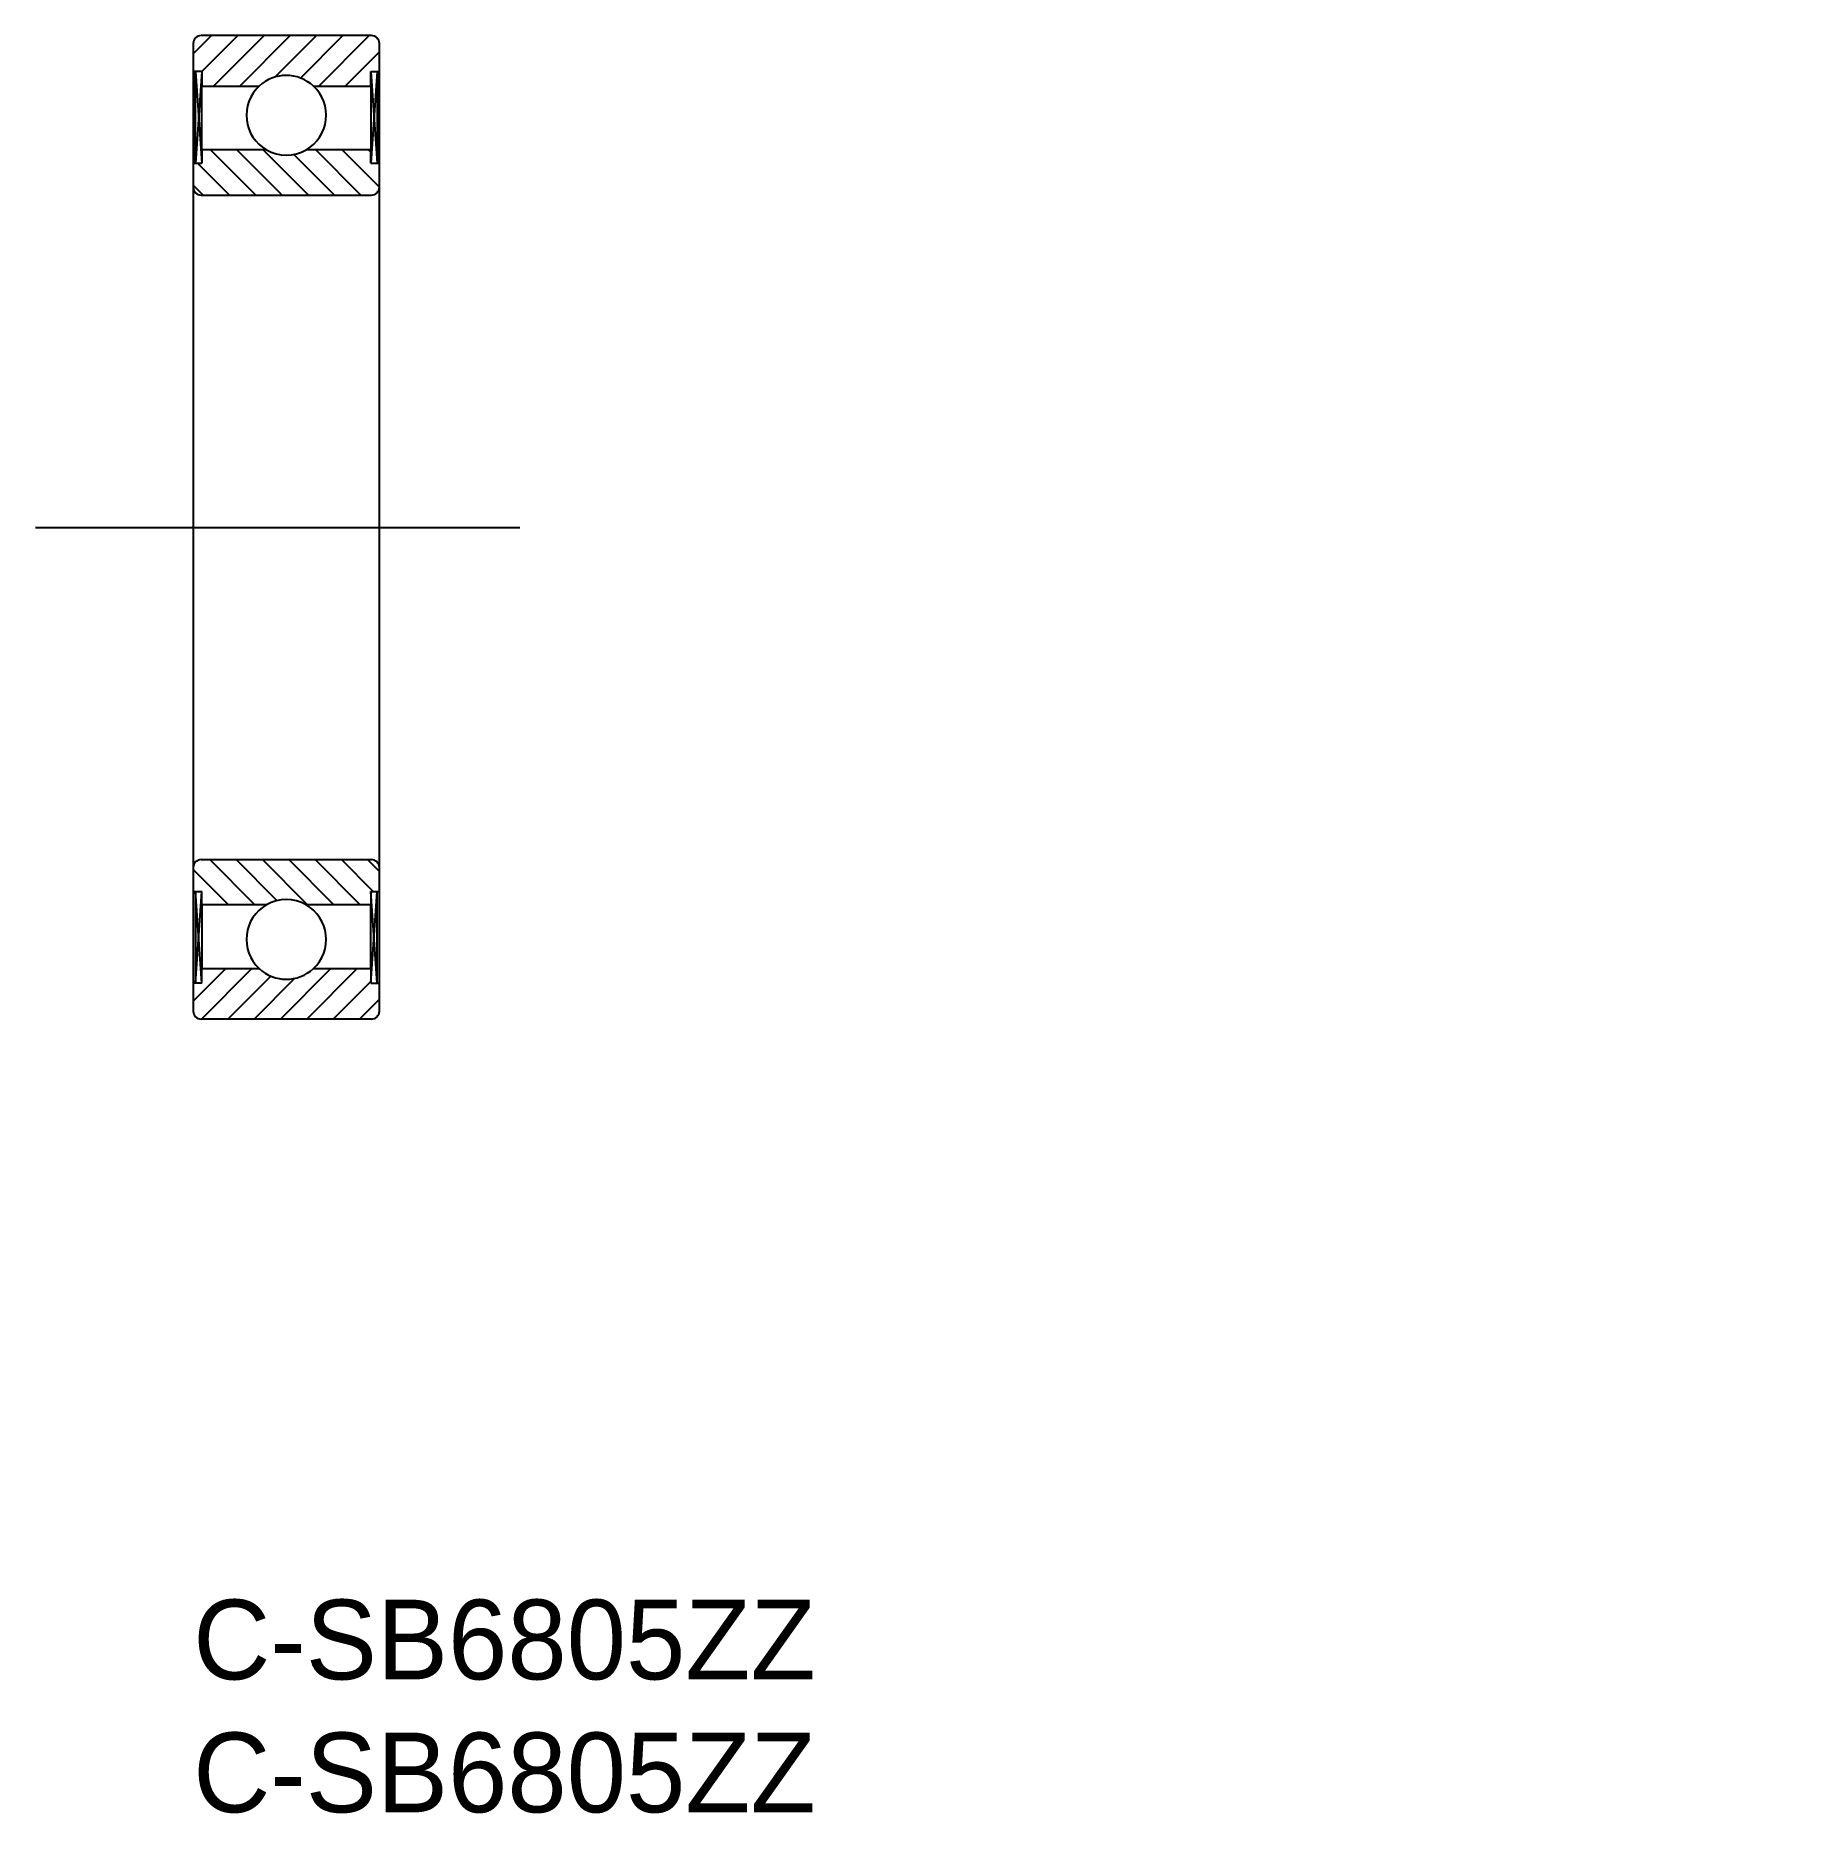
# Model space of a CAD drawing. Extents: x -5.9 to 60.8, y -8 to 58.8.
import ezdxf

# ---------------------------------------------------------------- set-up
doc = ezdxf.new("R2010")
doc.units = 0
doc.header["$PDMODE"] = 1
doc.linetypes.add('CENTER', pattern=[50.8, 31.75, -6.35, 6.35, -6.35])
doc.linetypes.add('CNS_SOLID', pattern=[0])
doc.layers.get('0').update_dxf_attribs({"linetype": 'CONTINUOUS'})
doc.layers.add('CENTER', color=1, linetype='CENTER')
doc.layers.add('VIS', color=7, linetype='CNS_SOLID')

# ---------------------------------------------------------------- blocks, each defined once
blk = doc.blocks.new('*X5')
at = {"layer": 'VIS', "color": 7}
for p, q in [((2.321, -14.2), (0.621, -12.5)), ((3.156, -14.045), (1.611, -12.5)), ((4.301, -14.2), (2.601, -12.5)), ((5.29, -14.2), (3.59, -12.5)), ((6.28, -14.2), (4.58, -12.5)), ((6.77, -13.7), (5.57, -12.5)), ((7, -12.94), (6.56, -12.5)), ((1.331, -14.2), (0, -12.869)), ((0.341, -14.2), (0.322, -14.181))]:
    blk.add_line(p, q, dxfattribs=at)
blk = doc.blocks.new('HATCHES')
at = {"layer": 'VIS', "color": 7}
for p, q in [((0, -17.819), (1.219, -16.6)), ((0.309, -18.5), (2.209, -16.6)), ((3.279, -18.5), (5.179, -16.6)), ((4.269, -18.5), (6.169, -16.6)), ((1.299, -18.5), (2.917, -16.882)), ((2.289, -18.5), (3.824, -16.964)), ((5.259, -18.5), (6.678, -17.081)), ((6.249, -18.5), (7, -17.749))]:
    blk.add_line(p, q, dxfattribs=at)
blk = doc.blocks.new('*X4')
at = {"layer": 'VIS', "color": 7}
for p, q in [((2.349, 12.5), (0.649, 14.2)), ((3.339, 12.5), (1.639, 14.2)), ((4.329, 12.5), (2.629, 14.2)), ((6.309, 12.5), (4.609, 14.2)), ((7, 12.799), (5.599, 14.2)), ((6.678, 14.111), (6.589, 14.2)), ((1.359, 12.5), (0.159, 13.7)), ((5.319, 12.5), (3.789, 14.03)), ((0.369, 12.5), (0, 12.869))]:
    blk.add_line(p, q, dxfattribs=at)
blk = doc.blocks.new('*X3')
at = {"layer": 'VIS', "color": 7}
for p, q in [((0, 17.819), (0.681, 18.5)), ((0.321, 17.15), (1.671, 18.5)), ((0.761, 16.6), (2.661, 18.5)), ((1.751, 16.6), (3.651, 18.5)), ((3.071, 16.931), (4.641, 18.5)), ((4.032, 16.901), (5.631, 18.5)), ((4.721, 16.6), (6.621, 18.5)), ((5.711, 16.6), (7, 17.889))]:
    blk.add_line(p, q, dxfattribs=at)

msp = doc.modelspace()

# ---------------------------------------------------------------- linework, layer by layer
at = {"layer": 'CENTER', "color": 1, "linetype": 'CENTER'}
msp.add_line((-5.932, 40.336), (12.29, 40.336), dxfattribs=at)
at = {"layer": 'VIS', "color": 7}
for p, q in [((0, 58.536), (0, 22.136)), ((6.7, 58.836), (0.3, 58.836)), ((7, 22.136), (7, 58.536)), ((0.322, 57.486), (0, 57.486)), ((0.08, 54.036), (0.08, 57.486)), ((0.08, 57.486), (0.322, 54.036)), ((0.322, 57.486), (0.08, 54.036)), ((0.322, 57.486), (0.322, 56.936)), ((0.322, 54.536), (0.322, 56.936)), ((0.322, 56.936), (2.48, 56.936)), ((4.52, 56.936), (6.678, 56.936)), ((6.678, 56.936), (6.678, 57.486)), ((6.678, 57.486), (7, 57.486)), ((6.678, 57.486), (6.919, 54.036)), ((6.919, 57.486), (6.678, 54.036)), ((6.678, 56.936), (6.678, 54.536)), ((6.919, 57.486), (6.919, 54.036)), ((0.322, 54.536), (0.322, 54.036)), ((2.752, 54.536), (0.322, 54.536)), ((6.678, 54.536), (4.248, 54.536)), ((6.678, 54.036), (6.678, 54.536)), ((0, 54.036), (0.322, 54.036)), ((6.678, 54.036), (7, 54.036)), ((0.3, 52.836), (6.7, 52.836)), ((0.3, 27.836), (6.7, 27.836)), ((0, 26.636), (0.322, 26.636)), ((0.08, 26.636), (0.08, 23.186)), ((0.08, 23.186), (0.322, 26.636)), ((0.322, 23.186), (0.08, 26.636)), ((0.322, 26.136), (0.322, 26.636)), ((0.322, 26.136), (0.322, 23.736)), ((2.752, 26.136), (0.322, 26.136)), ((6.678, 26.136), (4.248, 26.136)), ((6.678, 26.636), (6.678, 26.136)), ((6.678, 26.636), (7, 26.636)), ((6.678, 23.186), (6.919, 26.636)), ((6.919, 23.186), (6.678, 26.636)), ((6.678, 23.736), (6.678, 26.136)), ((6.919, 23.186), (6.919, 26.636)), ((0.322, 23.186), (0.322, 23.736)), ((0.322, 23.736), (2.48, 23.736)), ((4.52, 23.736), (6.678, 23.736)), ((6.678, 23.736), (6.678, 23.186)), ((0.322, 23.186), (0, 23.186)), ((6.678, 23.186), (7, 23.186)), ((6.7, 21.836), (0.3, 21.836))]:
    msp.add_line(p, q, dxfattribs=at)
for centre, radius, start, end in [((0.3, 58.536), 0.3, 90, 180), ((6.7, 58.536), 0.3, 0, 90), ((3.5, 55.836), 1.5, 132.83343, 240.07357), ((3.5, 55.836), 1.5, 47.16657, 132.83343), ((3.5, 55.836), 1.5, 299.92643, 47.16657), ((3.5, 55.836), 1.5, 240.07357, 299.92643), ((0.3, 53.136), 0.3, 180, 270), ((6.7, 53.136), 0.3, 270, 0), ((0.3, 27.536), 0.3, 90, 180), ((6.7, 27.536), 0.3, 0, 90), ((3.5, 24.836), 1.5, 119.92643, 227.16657), ((3.5, 24.836), 1.5, 60.07357, 119.92643), ((3.5, 24.836), 1.5, 312.83343, 60.07357), ((3.5, 24.836), 1.5, 227.16657, 312.83343), ((0.3, 22.136), 0.3, 180, 270), ((6.7, 22.136), 0.3, 270, 0)]:
    msp.add_arc(centre, radius, start, end, dxfattribs=at)
at = {"layer": 'VIS', "color": 7, "extrusion": (1, 0, 0)}
for p in [(60.757, 56.237), (60.757, 55.478, -4.79), (60.757, 55.478, 4.79), (60.757, 53.277, -9.111), (60.757, 53.277, 9.111), (57.558, 51.613, -1.199), (57.558, 51.172, 3.558), (57.558, 50.306, -5.795), (60.757, 49.848, -12.54), (60.757, 49.848, 12.54), (57.558, 49.043, 7.834), (57.558, 47.427, -9.607), (55.295, 46.379, 0.888), (55.295, 46.087, -2.639), (55.295, 45.511, 4.318), (57.558, 45.512, 11.053), (60.757, 45.527, -14.741), (60.757, 45.527, 14.741), (55.295, 44.666, -5.88), (55.733, 44.373, -0.9), (55.295, 43.575, 7.281), (55.733, 44.043, 2.668), (55.733, 43.393, -4.346), (57.558, 43.365, -12.122), (55.295, 42.269, -8.483), (55.733, 42.446, 5.876), (55.403, 41.164, -1.836), (55.403, 41.164, 1.836), (55.733, 41.233, -7.205), (57.558, 41.057, 12.779), (55.295, 40.783, 9.454), (57.257, 40.737), (57.257, 40.737), (55.403, 39.571, -5.144), (55.403, 39.571, 5.144), (55.733, 39.798, 8.29), (43.358, 39.313, -0.874), (43.358, 38.895, 2.571), (55.295, 39.157, -10.168), (54.058, 38.669), (54.058, 38.669), (55.733, 38.187, -9.092), (43.358, 38.083, -4.118), (43.358, 36.924, 5.427), (55.295, 37.435, 10.603), (55.403, 36.701, -7.433), (55.403, 36.701, 7.433), (55.733, 36.456, 9.584), (57.558, 36.28, 12.779), (43.358, 35.485, -6.42), (52.795, 35.666), (52.795, 35.666), (60.757, 35.947, -14.741), (60.757, 35.947, 14.741), (53.233, 34.665), (53.233, 34.665), (43.358, 33.851, 7.039), (55.295, 33.897, 10.603), (57.558, 33.973, -12.122), (52.903, 33.121), (52.903, 33.121), (53.133, 33.121), (55.733, 32.873, 9.584), (40.858, 32.116), (40.858, 32.116), (55.295, 32.176, -10.168), (57.558, 31.825, 11.053), (60.757, 31.626, -12.54), (60.757, 31.626, 12.54), (55.733, 31.143, -9.092), (43.358, 30.381, 7.039), (55.295, 30.55, 9.454), (55.403, 29.542, -7.433), (55.403, 29.542, 7.433), (55.733, 29.532, 8.29), (57.558, 29.911, -9.607), (55.295, 29.063, -8.483), (43.358, 28.747, -6.42), (55.472, 28.494), (55.733, 28.096, -7.205), (57.558, 28.295, 7.834), (60.757, 28.197, -9.111), (60.757, 28.197, 9.111), (49.666, 27.608), (55.295, 27.757, 7.281), (55.472, 27.798, -1.679), (55.472, 27.798, 1.679), (41.317, 27.392, -0.657), (41.317, 27.392, 0.657), (43.358, 27.309, 5.427), (49.275, 26.837, 0.304), (49.666, 27.023, -1.414), (49.666, 27.023, 1.414), (55.733, 26.884, 5.876), (57.558, 27.032, -5.795), (41.317, 26.621, -1.719), (41.317, 26.621, 1.719), (43.358, 26.15, -4.118), (49.275, 26.629, -0.875), (49.275, 26.239, 1.341), (53.722, 26.119), (53.722, 26.119), (55.295, 26.667, -5.88), (55.403, 26.671, 5.144), (55.403, 26.671, -5.144), (57.558, 26.165, 3.558), (48.166, 25.608), (48.166, 25.608), (55.295, 25.822, 4.318), (55.733, 25.937, -4.346), (57.558, 25.724, -1.199), (60.757, 25.996, 4.79), (60.757, 25.996, -4.79), (40.017, 25.371), (40.017, 25.371), (40.189, 25.371), (43.358, 25.337, 2.571), (43.358, 24.919, -0.874), (48.125, 25.114), (48.125, 25.114), (55.295, 25.245, -2.639), (55.295, 24.953, 0.888), (55.403, 25.078, 1.836), (55.403, 25.078, -1.836), (55.733, 25.287, 2.668), (55.733, 24.956, -0.9), (60.757, 25.237), (41.317, 24.122, 1.719), (41.317, 24.122, -1.719), (49.275, 24.515, -1.644), (49.666, 24.194, 1.414), (49.666, 24.194, -1.414), (55.472, 24.439, 1.679), (55.472, 24.439, -1.679), (49.275, 23.989, 1.341), (49.275, 23.598, -0.875), (49.666, 23.608), (55.472, 23.744), (41.317, 23.35, 0.657), (41.317, 23.35, -0.657), (49.275, 23.39, 0.304)]:
    msp.add_point(p, dxfattribs=at)
at = {"layer": 'VIS', "color": 7, "extrusion": (-1, 0, 0)}
for p in [(60.757, 56.237), (60.757, 55.478, -4.79), (60.757, 55.478, 4.79), (60.757, 53.277, -9.111), (60.757, 53.277, 9.111), (57.558, 51.613, -1.199), (57.558, 51.172, 3.558), (57.558, 50.306, -5.795), (60.757, 49.848, -12.54), (60.757, 49.848, 12.54), (57.558, 49.043, 7.834), (57.558, 47.427, -9.607), (55.295, 46.379, 0.888), (55.295, 46.087, -2.639), (55.295, 45.511, 4.318), (57.558, 45.512, 11.053), (60.757, 45.527, -14.741), (60.757, 45.527, 14.741), (55.295, 44.666, -5.88), (55.733, 44.373, -0.9), (55.295, 43.575, 7.281), (55.733, 44.043, 2.668), (55.733, 43.393, -4.346), (57.558, 43.365, -12.122), (55.295, 42.269, -8.483), (55.733, 42.446, 5.876), (55.403, 41.164, -1.836), (55.403, 41.164, 1.836), (55.733, 41.233, -7.205), (57.558, 41.057, 12.779), (55.295, 40.783, 9.454), (55.403, 39.571, -5.144), (55.403, 39.571, 5.144), (55.733, 39.798, 8.29), (43.358, 39.313, -0.874), (43.358, 38.895, 2.571), (55.295, 39.157, -10.168), (55.733, 38.187, -9.092), (43.358, 38.083, -4.118), (43.358, 36.924, 5.427), (55.295, 37.435, 10.603), (55.403, 36.701, -7.433), (55.403, 36.701, 7.433), (55.733, 36.456, 9.584), (57.558, 36.28, 12.779), (43.358, 35.485, -6.42), (60.757, 35.947, -14.741), (60.757, 35.947, 14.741), (43.358, 33.851, 7.039), (55.295, 33.897, 10.603), (57.558, 33.973, -12.122), (53.133, 33.121), (55.733, 32.873, 9.584), (55.295, 32.176, -10.168), (57.558, 31.825, 11.053), (60.757, 31.626, -12.54), (60.757, 31.626, 12.54), (55.733, 31.143, -9.092), (43.358, 30.381, 7.039), (55.295, 30.55, 9.454), (55.403, 29.542, 7.433), (55.403, 29.542, -7.433), (55.733, 29.532, 8.29), (57.558, 29.911, -9.607), (55.295, 29.063, -8.483), (43.358, 28.747, -6.42), (55.733, 28.096, -7.205), (57.558, 28.295, 7.834), (60.757, 28.197, -9.111), (60.757, 28.197, 9.111), (55.295, 27.757, 7.281), (43.358, 27.309, 5.427), (55.733, 26.884, 5.876), (57.558, 27.032, -5.795), (43.358, 26.15, -4.118), (55.295, 26.667, -5.88), (55.403, 26.671, 5.144), (55.403, 26.671, -5.144), (57.558, 26.165, 3.558), (55.295, 25.822, 4.318), (55.733, 25.937, -4.346), (57.558, 25.724, -1.199), (60.757, 25.996, 4.79), (60.757, 25.996, -4.79), (40.189, 25.371), (43.358, 25.337, 2.571), (43.358, 24.919, -0.874), (55.295, 25.245, -2.639), (55.295, 24.953, 0.888), (55.403, 25.078, 1.836), (55.403, 25.078, -1.836), (55.733, 25.287, 2.668), (55.733, 24.956, -0.9), (60.757, 25.237)]:
    msp.add_point(p, dxfattribs=at)
at = {"layer": 'VIS', "color": 7, "extrusion": (-1, 1e-16, 0)}
for p in [(57.257, 40.737), (54.058, 38.669), (52.795, 35.666), (53.233, 34.665), (52.903, 33.121), (40.858, 32.116)]:
    msp.add_point(p, dxfattribs=at)
at = {"layer": 'VIS', "color": 7, "extrusion": (-1, 0, 1e-16)}
for p in [(55.472, 28.494), (49.666, 27.608), (55.472, 27.798, -1.679), (55.472, 27.798, 1.679), (41.317, 27.392, -0.657), (41.317, 27.392, 0.657), (49.275, 26.837, 0.304), (49.666, 27.023, -1.414), (49.666, 27.023, 1.414), (41.317, 26.621, -1.719), (41.317, 26.621, 1.719), (49.275, 26.629, -0.875), (49.275, 26.239, 1.341), (41.317, 24.122, 1.719), (41.317, 24.122, -1.719), (49.275, 24.515, -1.644), (49.666, 24.194, 1.414), (49.666, 24.194, -1.414), (55.472, 24.439, 1.679), (55.472, 24.439, -1.679), (49.275, 23.989, 1.341), (49.275, 23.598, -0.875), (49.666, 23.608), (55.472, 23.744), (41.317, 23.35, 0.657), (41.317, 23.35, -0.657), (49.275, 23.39, 0.304)]:
    msp.add_point(p, dxfattribs=at)

# ---------------------------------------------------------------- block references
msp.add_blockref('HATCHES', (0, 40.336))
at = {"layer": 'VIS', "color": 7}
for name in ['*X3', '*X4', '*X5']:
    msp.add_blockref(name, (0, 40.336), dxfattribs=at)

# ---------------------------------------------------------------- texts
at = {"color": 7, "linetype": 'CONTINUOUS'}
for p in [(0, -3), (0, -8)]:
    msp.add_text('C-SB6805ZZ', height=3, dxfattribs=at).set_placement(p)

doc.saveas('drawing.dxf')
